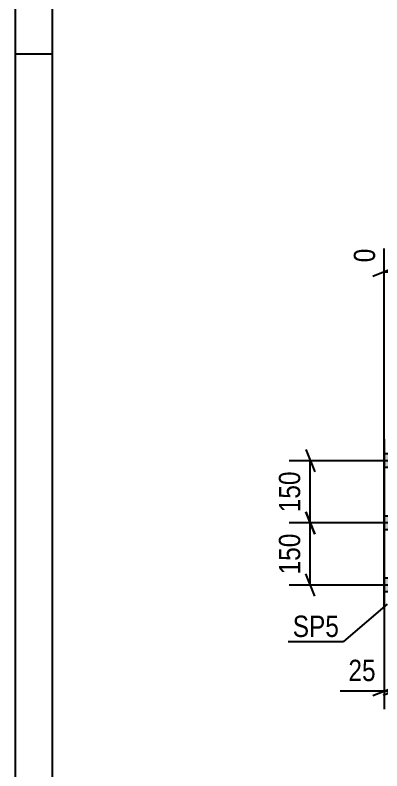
# Model space of a CAD drawing. Header units: millimetres. Extents: x 0 to 841, y 0 to 594.
# Drawn here: x 0 to 49.3, y 52.9 to 154.3 of the extents above; entities that cross this region are included whole.
import ezdxf

# ---------------------------------------------------------------- set-up
doc = ezdxf.new("R2010")
doc.units = ezdxf.units.MM
doc.styles.add('Arial Narrow', font='ARIALN.TTF', dxfattribs={"height": 0.2})

# ---------------------------------------------------------------- blocks, each defined once
blk = doc.blocks.new('Unknown-761545952-1128 - 13924')
at = {"color": 5, "linetype": 'Continuous'}
for p, q in [((0, 594), (0, 0)), ((5, 589), (5, 5)), ((5, 149), (0, 149))]:
    blk.add_line(p, q, dxfattribs=at)
blk = doc.blocks.new('Bolt-761545952-5872 - 5633')
at = {"linetype": 'Continuous'}
for points in [[(49.55, 95.38), (49.55, 93.55), (50.94, 93.55), (50.94, 95.38)], [(49.55, 95.38), (49.55, 93.55), (50.94, 93.55), (50.94, 95.38)], [(49.55, 95.38), (49.55, 93.55), (50.94, 93.55), (50.94, 95.38)], [(49.55, 95.38), (49.55, 93.55), (50.94, 93.55), (50.94, 95.38)], [(49.55, 87.05), (49.55, 85.22), (50.94, 85.22), (50.94, 87.05)], [(49.55, 87.05), (49.55, 85.22), (50.94, 85.22), (50.94, 87.05)], [(49.55, 78.72), (49.55, 76.88), (50.94, 76.88), (50.94, 78.72)], [(49.55, 78.72), (49.55, 76.88), (50.94, 76.88), (50.94, 78.72)], [(49.55, 78.72), (49.55, 76.88), (50.94, 76.88), (50.94, 78.72)], [(49.55, 78.72), (49.55, 76.88), (50.94, 76.88), (50.94, 78.72)]]:
    blk.add_hatch(color=1, dxfattribs=at).paths.add_polyline_path(points)
at = {"color": 1, "linetype": 'Continuous'}
for p, q in [((50.94, 95.38), (49.55, 95.38)), ((50.94, 95.38), (49.55, 95.38)), ((50.94, 95.38), (49.55, 95.38)), ((50.94, 95.38), (49.55, 95.38)), ((52, 94.47), (45.39, 94.47)), ((52, 94.47), (45.39, 94.47)), ((52, 94.47), (45.39, 94.47)), ((52, 94.47), (45.39, 94.47)), ((50.94, 93.55), (49.55, 93.55)), ((50.94, 93.55), (49.55, 93.55)), ((50.94, 93.55), (49.55, 93.55)), ((50.94, 93.55), (49.55, 93.55)), ((50.94, 87.05), (49.55, 87.05)), ((50.94, 87.05), (49.55, 87.05)), ((52, 86.13), (45.39, 86.13)), ((52, 86.13), (45.39, 86.13)), ((50.94, 85.22), (49.55, 85.22)), ((50.94, 85.22), (49.55, 85.22)), ((50.94, 78.72), (49.55, 78.72)), ((50.94, 78.72), (49.55, 78.72)), ((50.94, 78.72), (49.55, 78.72)), ((50.94, 78.72), (49.55, 78.72)), ((52, 77.8), (45.39, 77.8)), ((52, 77.8), (45.39, 77.8)), ((52, 77.8), (45.39, 77.8)), ((52, 77.8), (45.39, 77.8)), ((50.94, 76.88), (49.55, 76.88)), ((50.94, 76.88), (49.55, 76.88)), ((50.94, 76.88), (49.55, 76.88)), ((50.94, 76.88), (49.55, 76.88))]:
    blk.add_line(p, q, dxfattribs=at)
blk = doc.blocks.new('StraightDimension-761545952-8993 - 5633')
at = {"color": 7, "linetype": 'Continuous'}
for p, q in [((49.55, 97.36), (49.55, 61.16)), ((50.94, 97.36), (50.94, 61.16)), ((48.05, 62.96), (51.05, 64.16)), ((52.44, 64.16), (49.44, 62.96)), ((49.55, 63.56), (43.65, 63.56)), ((49.55, 63.56), (43.65, 63.56)), ((49.55, 63.56), (50.94, 63.56))]:
    blk.add_line(p, q, dxfattribs=at)
at = {"color": 0}
blk.add_wipeout([(49.03, 64.31), (49.03, 68.51), (44.17, 68.51), (44.17, 64.31)], dxfattribs=at)
at = {"color": 3, "style": 'Arial Narrow'}
blk.add_text('25', height=2.863, dxfattribs=at).set_placement((44.77, 64.91))
blk = doc.blocks.new('StraightDimension-761545952-5962 - 5633')
at = {"color": 7, "linetype": 'Continuous'}
for p, q in [((79.93, 93.24), (79.93, 126.59)), ((49.55, 74.91), (49.55, 122.93)), ((51.05, 120.4), (48.05, 119.2)), ((49.55, 119.8), (79.93, 119.8)), ((78.43, 119.2), (81.43, 120.4))]:
    blk.add_line(p, q, dxfattribs=at)
at = {"color": 0}
blk.add_wipeout([(68.09, 120.55), (68.09, 124.75), (61.4, 124.75), (61.4, 120.55)], dxfattribs=at)
at = {"color": 3, "style": 'Arial Narrow'}
blk.add_text('994', height=2.863, dxfattribs=at).set_placement((62, 121.15))
at = {"color": 0, "linetype": 'Continuous'}
for points in [[(79.33, 127.19), (75.13, 127.19), (75.13, 120.5), (79.33, 120.5)], [(48.95, 123.53), (44.75, 123.53), (44.75, 120.5), (48.95, 120.5)]]:
    blk.add_wipeout(points, dxfattribs=at)
at = {"color": 3, "linetype": 'Continuous', "style": 'Arial Narrow'}
for s, height, p in [('994', 2.863, (78.73, 121.1)), ('0', 2.86, (48.35, 121.1))]:
    blk.add_text(s, height=height, rotation=90.0002, dxfattribs=at).set_placement(p)
blk = doc.blocks.new('StraightDimension-761545952-5987 - 5633')
at = {"color": 7, "linetype": 'Continuous'}
for p, q in [((39.04, 95.97), (40.24, 92.97)), ((48.55, 94.47), (36.79, 94.47)), ((39.64, 86.13), (39.64, 94.47)), ((40.24, 84.63), (39.04, 87.63)), ((48.55, 86.13), (36.79, 86.13))]:
    blk.add_line(p, q, dxfattribs=at)
at = {"color": 0}
blk.add_wipeout([(38.89, 93.64), (34.69, 93.64), (34.69, 86.96), (38.89, 86.96)], dxfattribs=at)
at = {"color": 3, "style": 'Arial Narrow'}
blk.add_text('150', height=2.863, rotation=90.0002, dxfattribs=at).set_placement((38.29, 87.56))
blk = doc.blocks.new('StraightDimension-761545952-5996 - 5633')
at = {"color": 7, "linetype": 'Continuous'}
for p, q in [((39.04, 87.63), (40.24, 84.63)), ((48.55, 86.13), (36.79, 86.13)), ((39.64, 77.8), (39.64, 86.13)), ((40.24, 76.3), (39.04, 79.3)), ((48.55, 77.8), (36.79, 77.8))]:
    blk.add_line(p, q, dxfattribs=at)
at = {"color": 0}
blk.add_wipeout([(38.89, 85.31), (34.69, 85.31), (34.69, 78.62), (38.89, 78.62)], dxfattribs=at)
at = {"color": 3, "style": 'Arial Narrow'}
blk.add_text('150', height=2.863, rotation=90.0002, dxfattribs=at).set_placement((38.29, 79.22))
blk = doc.blocks.new('Mark-761545952-5733 - 5633')
at = {"color": 30, "linetype": 'Continuous'}
for p in [(49.97, 75.23), (36.69, 70.23)]:
    blk.add_line(p, (44.1, 70.23), dxfattribs=at)
at = {"color": 0}
blk.add_wipeout([(43.5, 70.83), (43.5, 73.83), (37.29, 73.83), (37.29, 70.83)], dxfattribs=at)
blk.add_wipeout([(43.5, 70.83), (43.5, 73.83), (37.29, 73.83), (37.29, 70.83)], dxfattribs=at)
at = {"color": 3, "style": 'Arial Narrow'}
blk.add_text('SP5', height=2.863, dxfattribs=at).set_placement((37.29, 70.83))

msp = doc.modelspace()

# ---------------------------------------------------------------- block references
for name in ['Unknown-761545952-1128 - 13924', 'Bolt-761545952-5872 - 5633']:
    msp.add_blockref(name, (0, 0))

# ---------------------------------------------------------------- next in the draw order: block references
msp.add_blockref('StraightDimension-761545952-8993 - 5633', (0, 0))

# ---------------------------------------------------------------- next in the draw order: block references
msp.add_blockref('StraightDimension-761545952-5962 - 5633', (0, 0))

# ---------------------------------------------------------------- next in the draw order: block references
for name in ['StraightDimension-761545952-5987 - 5633', 'Mark-761545952-5733 - 5633']:
    msp.add_blockref(name, (0, 0))

# ---------------------------------------------------------------- next in the draw order: block references
msp.add_blockref('StraightDimension-761545952-5996 - 5633', (0, 0))

doc.saveas('drawing.dxf')
